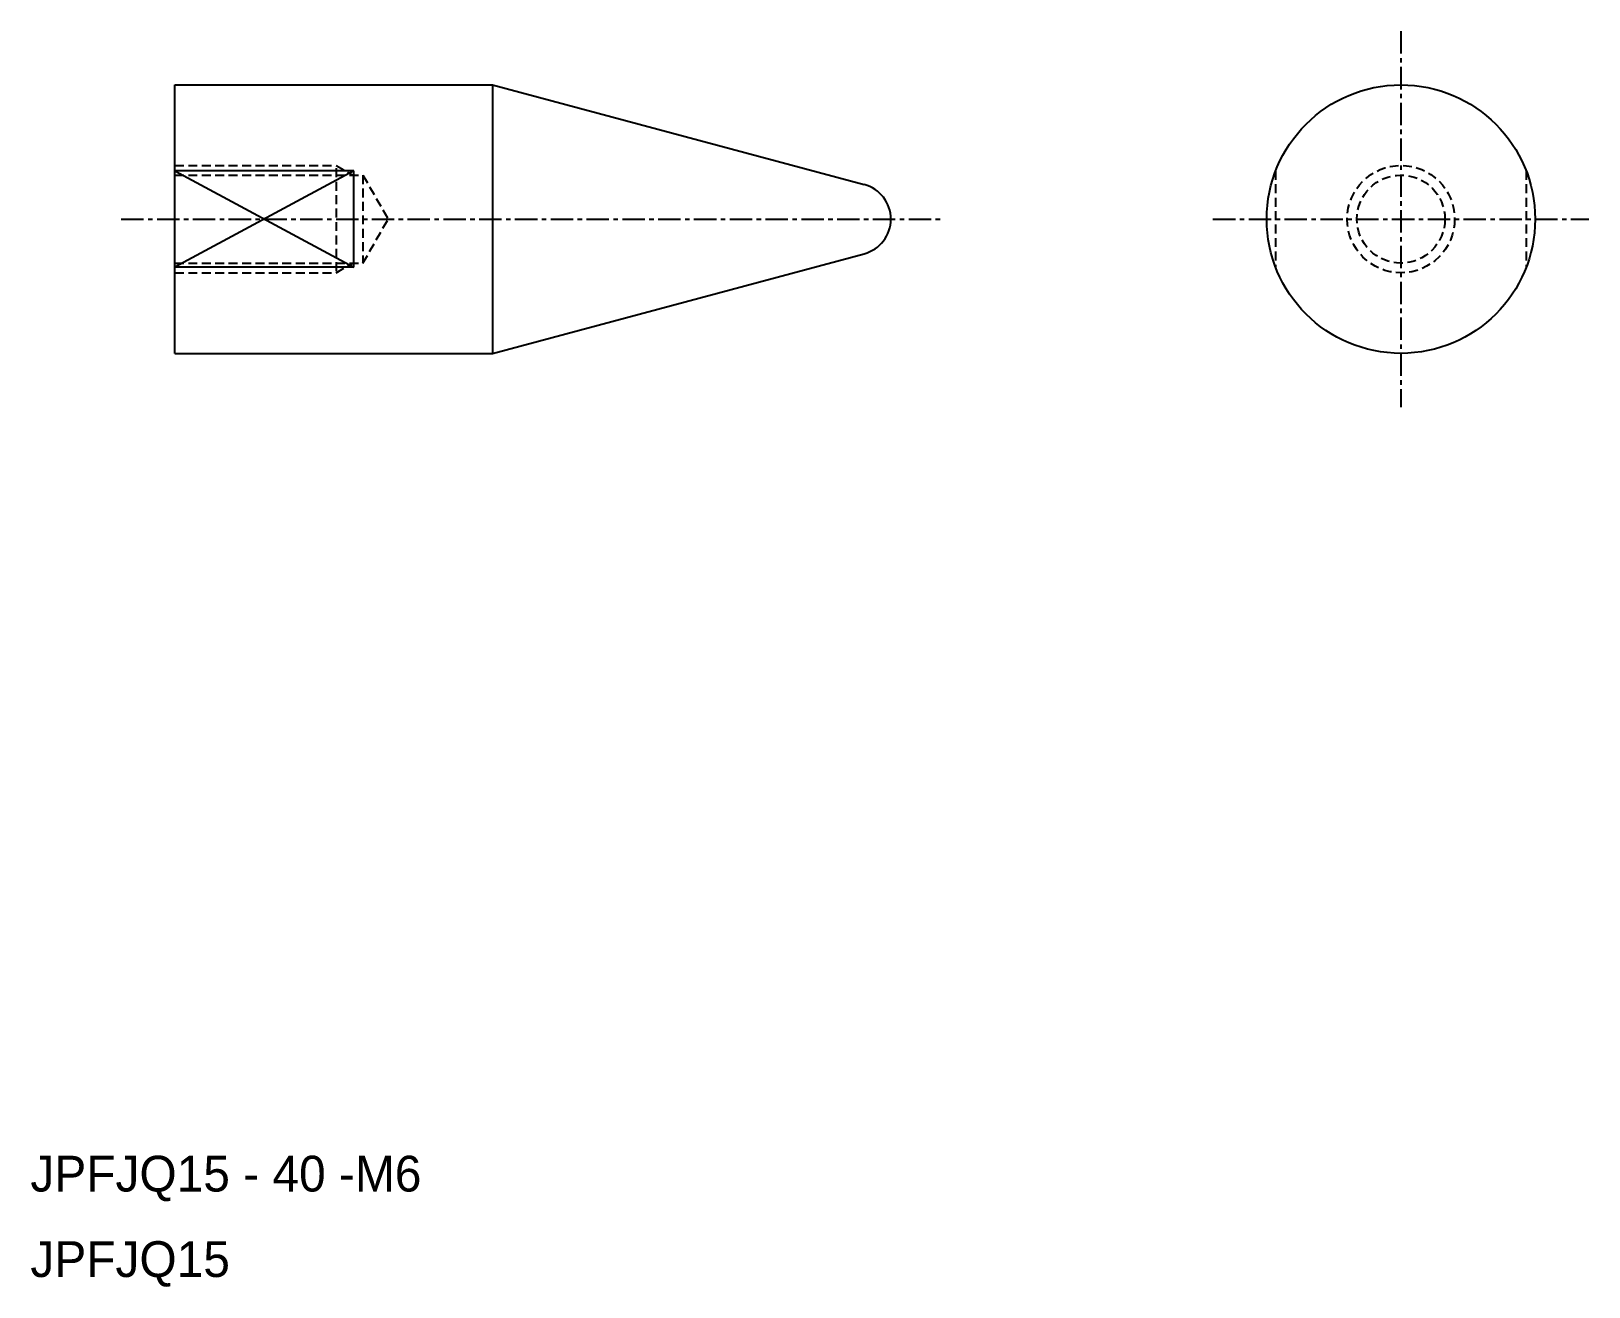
# Model space of a CAD drawing. Extents: x 275.4 to 362.5, y 155.1 to 225.3.
import ezdxf

# ---------------------------------------------------------------- set-up
doc = ezdxf.new("R2010")
doc.units = 0
doc.linetypes.add('CENTER', pattern=[2, 1.25, -0.25, 0.25, -0.25])
doc.linetypes.add('DASHED', pattern=[0.75, 0.5, -0.25])
doc.layers.get('0').update_dxf_attribs({"linetype": 'CONTINUOUS'})
doc.layers.add('CENTER', color=1, linetype='CENTER')

msp = doc.modelspace()

# ---------------------------------------------------------------- linework, layer by layer
at = {"color": 7, "linetype": 'CONTINUOUS'}
for p, q in [((283.472, 207.267), (283.472, 222.267)), ((283.472, 222.267), (301.209, 222.267)), ((301.209, 222.267), (321.99, 216.699)), ((301.209, 222.267), (301.209, 207.267)), ((293.472, 217.46), (283.472, 217.46)), ((283.472, 217.46), (293.472, 212.075)), ((293.472, 217.46), (283.472, 212.075)), ((293.472, 212.075), (293.472, 217.46)), ((301.209, 207.267), (321.99, 212.835)), ((293.472, 212.075), (283.472, 212.075)), ((283.472, 207.267), (301.209, 207.267))]:
    msp.add_line(p, q, dxfattribs=at)
at = {"color": 3, "linetype": 'DASHED'}
for p, q in [((283.472, 217.767), (292.472, 217.767)), ((292.472, 217.767), (293.41, 217.226)), ((292.472, 217.605), (292.472, 211.767)), ((283.472, 217.226), (293.972, 217.226)), ((293.972, 217.226), (293.972, 212.309)), ((293.972, 217.226), (295.391, 214.767)), ((344.972, 217.46), (344.972, 212.075)), ((358.972, 217.46), (358.972, 212.075)), ((293.972, 212.309), (295.391, 214.767)), ((283.472, 212.309), (293.972, 212.309)), ((283.472, 211.767), (292.472, 211.767)), ((292.472, 211.767), (293.41, 212.309))]:
    msp.add_line(p, q, dxfattribs=at)
at = {"color": 7, "linetype": 'CONTINUOUS'}
msp.add_circle((351.972, 214.767), 7.5, dxfattribs=at)
at = {"color": 3, "linetype": 'DASHED'}
for radius in [3, 2.458]:
    msp.add_circle((351.972, 214.767), radius, dxfattribs=at)
at = {"color": 7, "linetype": 'CONTINUOUS'}
msp.add_arc((321.472, 214.767), 2, 285, 75, dxfattribs=at)
at = {"layer": 'CENTER', "color": 1, "linetype": 'CENTER'}
for p, q in [((351.972, 225.267), (351.972, 204.267)), ((280.472, 214.767), (326.472, 214.767)), ((341.472, 214.767), (362.472, 214.767))]:
    msp.add_line(p, q, dxfattribs=at)

# ---------------------------------------------------------------- texts
at = {"color": 7, "linetype": 'CONTINUOUS'}
for s, p in [('JPFJQ15 - 40 -M6', (275.396, 160.44)), ('JPFJQ15', (275.396, 155.666))]:
    msp.add_text(s, height=2, dxfattribs=at).set_placement(p)

doc.saveas('drawing.dxf')
